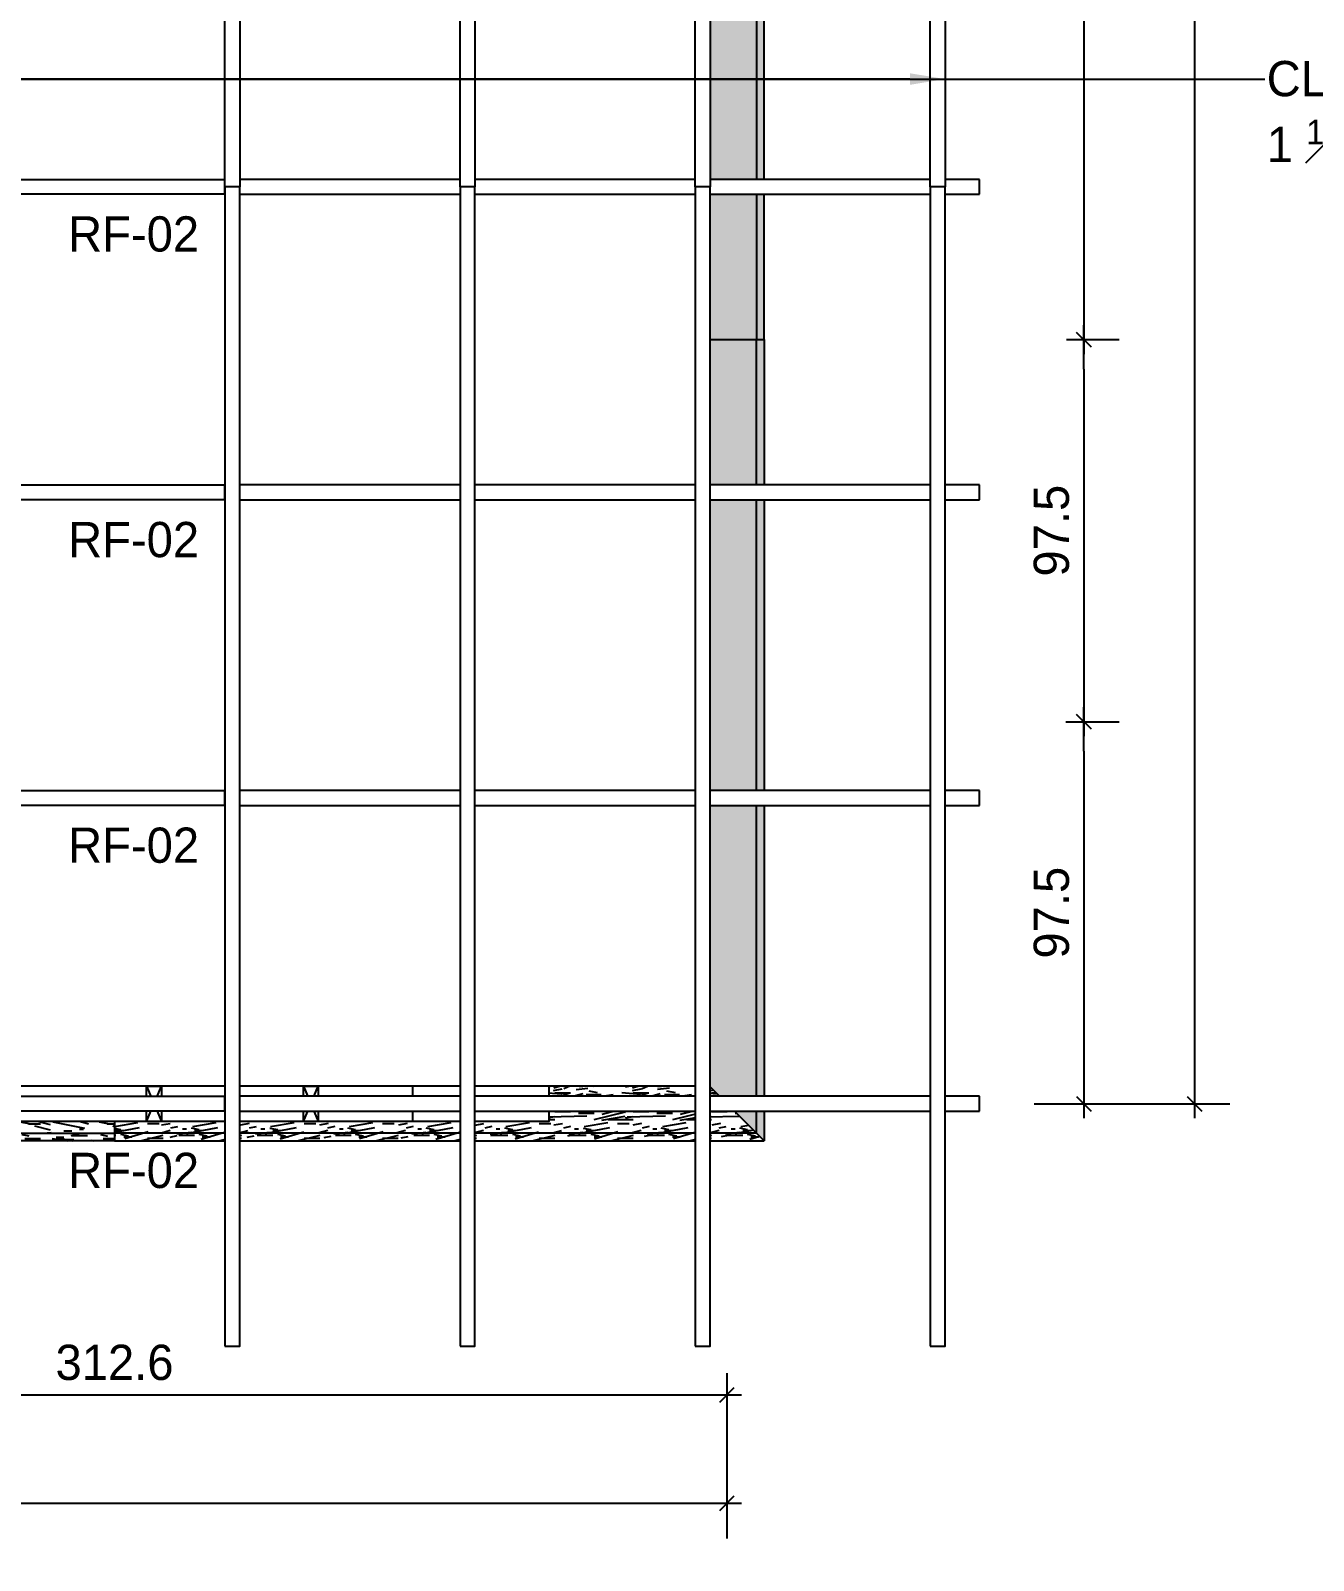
# Model space of a CAD drawing. Header units: millimetres. Extents: x 19458 to 19711, y 4351 to 4752.
# Drawn here: x 19520.839 to 19524.112, y 4514.672 to 4518.576 of the extents above; entities that cross this region are included whole.
import ezdxf
from ezdxf import colors
from ezdxf.entities.mleader import LeaderData, LeaderLine
from ezdxf.math import Vec2, Vec3

# ---------------------------------------------------------------- set-up
doc = ezdxf.new("R2010")
doc.units = ezdxf.units.MM
doc.set_wipeout_variables(frame=1)
for name, color, linetype in [('0 @ 0.5', 7, 'Continuous'), ('ALFAJIAS', 3, 'Continuous'), ('BOTAGUAS', 8, 'Continuous'), ('CLAVADORES', 1, 'Continuous'), ('cotas', 1, 'Continuous'), ('cotas @ 300', 1, 'Continuous'), ('cotas @ 400', 1, 'Continuous'), ('cotas @ 500', 1, 'Continuous'), ('PANELES PARED', 8, 'Continuous'), ('TEXTO @ 0.5', 2, 'Continuous')]:
    doc.layers.add(name, color=color, linetype=linetype)
doc.styles.add('century gothic', font='GOTHIC.TTF')
doc.styles.add('COTAS SMC', font='GOTHIC.TTF')
doc.dimstyles.new('ANOTATIVE 100 SMCONSTRUCCIONES', dxfattribs={"dimscale": 0, "dimtxt": 0.18, "dimasz": 0.15, "dimexe": 0.18, "dimexo": 0.09, "dimgap": 0.1, "dimtad": 1, "dimzin": 0, "dimdsep": 46, "dimtxsty": 'century gothic', "dimblk1": 'FLECHA1', "dimblk2": 'FLECHA1', "dimsah": 1, "dimcen": 0.18, "dimdle": 0.075, "dimclrd": 1, "dimclre": 1, "dimclrt": 2, "dimaunit": 1, "dimadec": 0, "dimazin": 0, "dimtfac": 0.75, "dimtix": 1, "dimtmove": 2, "dimatfit": 3, "dimfxl": 0.09, "dimtvp": 1.5, "dimtfill": 1, "dimtolj": 1, "dimtzin": 0, "dimarcsym": 0})
doc.dimstyles.new('ANOTATIVE CM SMCONSTRUCCIONES', dxfattribs={"dimscale": 0, "dimtxt": 0.18, "dimasz": 0.15, "dimexe": 0.18, "dimexo": 0.18, "dimgap": 0.07, "dimtad": 1, "dimdec": 1, "dimlfac": 100, "dimdsep": 46, "dimtxsty": 'century gothic', "dimblk1": 'FLECHA1', "dimblk2": 'FLECHA1', "dimsah": 1, "dimcen": 0.18, "dimdle": 0.075, "dimclrd": 1, "dimclre": 1, "dimclrt": 2, "dimaunit": 1, "dimadec": 0, "dimazin": 2, "dimtfac": 0.75, "dimtdec": 1, "dimtix": 1, "dimtmove": 2, "dimatfit": 3, "dimfxl": 0.09, "dimtvp": 1.5, "dimtfill": 1, "dimtolj": 1, "dimtzin": 0, "dimarcsym": 0})
doc.dimstyles.new('PIES SMCONSTRUCCIONES', dxfattribs={"dimscale": 0, "dimtxt": 0.18, "dimasz": 0.2, "dimexe": 0.18, "dimexo": 0, "dimgap": 0.1, "dimtad": 1, "dimdec": 0, "dimlfac": 39.370079, "dimzin": 0, "dimdsep": 46, "dimlunit": 4, "dimtxsty": 'COTAS SMC', "dimblk1": 'FLECHA1', "dimblk2": 'FLECHA1', "dimsah": 1, "dimcen": 0.2, "dimdle": 0.075, "dimclrd": 1, "dimclre": 1, "dimclrt": 2, "dimaunit": 1, "dimadec": 0, "dimazin": 0, "dimtfac": 0.75, "dimtdec": 0, "dimtix": 1, "dimtmove": 2, "dimatfit": 3, "dimfxl": 0.09, "dimtvp": 1.5, "dimtfill": 1, "dimtolj": 1, "dimtzin": 0, "dimarcsym": 0})

# ---------------------------------------------------------------- blocks, each defined once
blk = doc.blocks.new('FLECHA1')
at = {"color": 4}
blk.add_line((-0.246176, -0.248081), (0.248081, 0.25), dxfattribs=at)
at = {"color": 1}
blk.add_line((-1, 0), (0.496162, 0), dxfattribs=at)
blk = doc.blocks.new('*D509')
at = {"layer": 'cotas', "color": 1, "lineweight": -2, "transparency": 16777216}
for p, q in [((19614.326, 4625.8448), (19614.326, 4700.8448)), ((19570.9836, 4550.8448), (19524.326, 4550.8448)), ((19614.326, 4548.4298), (19614.326, 4550.8448)), ((19570.5339, 4548.4298), (19524.326, 4548.4298)), ((19614.326, 4473.4298), (19614.326, 4398.4298))]:
    blk.add_line(p, q, dxfattribs=at)
at = {"layer": 'Defpoints', "color": 0, "transparency": 16777216}
for p in [(19614.326, 4550.8448), (19615.9836, 4550.8448), (19615.5339, 4548.4298)]:
    blk.add_point(p, dxfattribs=at)
at = {"layer": 'cotas', "color": 1, "lineweight": -2, "transparency": 16777216, "xscale": 75, "yscale": 75, "zscale": 75}
for p, rotation in [((19614.326, 4550.8448), 270), ((19614.326, 4548.4298), 90)]:
    blk.add_blockref('FLECHA1', p, dxfattribs=dict(at, rotation=rotation))
at = {"layer": 'cotas', "color": 2, "transparency": 16777216, "insert": (19517.3376, 4549.6373), "char_height": 90, "attachment_point": 5, "rotation": 90, "style": 'century gothic', "bg_fill": 3, "box_fill_scale": 1.1, "bg_fill_color": 256, "bg_fill_true_color": 13158600, "bg_fill_transparency": 0}
blk.add_mtext('\\A1;2.42', dxfattribs=at)
blk = doc.blocks.new('*D555')
at = {"layer": 'cotas', "color": 1, "lineweight": -2, "transparency": 16777216}
for p, q in [((19614.326, 4595.8448), (19614.326, 4640.8448)), ((19588.9836, 4550.8448), (19560.326, 4550.8448)), ((19614.326, 4548.4298), (19614.326, 4550.8448)), ((19588.5339, 4548.4298), (19560.326, 4548.4298)), ((19614.326, 4503.4298), (19614.326, 4458.4298))]:
    blk.add_line(p, q, dxfattribs=at)
at = {"layer": 'Defpoints', "color": 0, "transparency": 16777216}
for p in [(19614.326, 4550.8448), (19615.9836, 4550.8448), (19615.5339, 4548.4298)]:
    blk.add_point(p, dxfattribs=at)
at = {"layer": 'cotas', "color": 1, "lineweight": -2, "transparency": 16777216, "xscale": 45, "yscale": 45, "zscale": 45}
for p, rotation in [((19614.326, 4550.8448), 270), ((19614.326, 4548.4298), 90)]:
    blk.add_blockref('FLECHA1', p, dxfattribs=dict(at, rotation=rotation))
at = {"layer": 'cotas', "color": 2, "transparency": 16777216, "insert": (19556.133, 4549.6373), "char_height": 54, "attachment_point": 5, "rotation": 90, "style": 'century gothic', "bg_fill": 3, "box_fill_scale": 1.1, "bg_fill_color": 256, "bg_fill_true_color": 13158600, "bg_fill_transparency": 0}
blk.add_mtext('\\A1;2.42', dxfattribs=at)
blk = doc.blocks.new('*D561')
at = {"layer": 'cotas', "color": 1, "lineweight": -2, "transparency": 16777216}
for p, q in [((19614.326, 4610.8448), (19614.326, 4670.8448)), ((19579.9836, 4550.8448), (19542.326, 4550.8448)), ((19614.326, 4548.4298), (19614.326, 4550.8448)), ((19579.5339, 4548.4298), (19542.326, 4548.4298)), ((19614.326, 4488.4298), (19614.326, 4428.4298))]:
    blk.add_line(p, q, dxfattribs=at)
at = {"layer": 'Defpoints', "color": 0, "transparency": 16777216}
for p in [(19614.326, 4550.8448), (19615.9836, 4550.8448), (19615.5339, 4548.4298)]:
    blk.add_point(p, dxfattribs=at)
at = {"layer": 'cotas', "color": 1, "lineweight": -2, "transparency": 16777216, "xscale": 60, "yscale": 60, "zscale": 60}
for p, rotation in [((19614.326, 4550.8448), 270), ((19614.326, 4548.4298), 90)]:
    blk.add_blockref('FLECHA1', p, dxfattribs=dict(at, rotation=rotation))
at = {"layer": 'cotas', "color": 2, "transparency": 16777216, "insert": (19536.7353, 4549.6373), "char_height": 72, "attachment_point": 5, "rotation": 90, "style": 'century gothic', "bg_fill": 3, "box_fill_scale": 1.1, "bg_fill_color": 256, "bg_fill_true_color": 13158600, "bg_fill_transparency": 0}
blk.add_mtext('\\A1;2.42', dxfattribs=at)
blk = doc.blocks.new('*D564')
at = {"layer": 'cotas', "color": 1, "lineweight": -2, "transparency": 16777216}
for p, q in [((19620.0128, 4651.7533), (19620.0128, 4751.7533)), ((19620.4168, 4551.7533), (19530.0128, 4551.7533)), ((19620.0128, 4550.5333), (19620.0128, 4551.7533)), ((19620.4168, 4550.5333), (19530.0128, 4550.5333)), ((19620.0128, 4450.5333), (19620.0128, 4350.5333))]:
    blk.add_line(p, q, dxfattribs=at)
at = {"layer": 'Defpoints', "color": 0, "transparency": 16777216}
for p in [(19620.0128, 4551.7533), (19620.4168, 4551.7533), (19620.4168, 4550.5333)]:
    blk.add_point(p, dxfattribs=at)
at = {"layer": 'cotas', "color": 1, "lineweight": -2, "transparency": 16777216, "xscale": 100, "yscale": 100, "zscale": 100}
for p, rotation in [((19620.0128, 4551.7533), 270), ((19620.0128, 4550.5333), 90)]:
    blk.add_blockref('FLECHA1', p, dxfattribs=dict(at, rotation=rotation))
at = {"layer": 'cotas', "color": 2, "transparency": 16777216, "insert": (19523.8809, 4551.1433), "char_height": 90, "attachment_point": 5, "rotation": 90, "style": 'COTAS SMC', "bg_fill": 3, "box_fill_scale": 1.1, "bg_fill_color": 256, "bg_fill_true_color": 13158600, "bg_fill_transparency": 0}
blk.add_mtext("\\A1;4'", dxfattribs=at)
blk = doc.blocks.new('*D614')
at = {"layer": 'cotas', "color": 1, "lineweight": -2, "transparency": 16777216}
for p, q in [((19620.0128, 4631.7533), (19620.0128, 4711.7533)), ((19620.4168, 4551.7533), (19548.0128, 4551.7533)), ((19620.0128, 4550.5333), (19620.0128, 4551.7533)), ((19620.4168, 4550.5333), (19548.0128, 4550.5333)), ((19620.0128, 4470.5333), (19620.0128, 4390.5333))]:
    blk.add_line(p, q, dxfattribs=at)
at = {"layer": 'Defpoints', "color": 0, "transparency": 16777216}
for p in [(19620.0128, 4551.7533), (19620.4168, 4551.7533), (19620.4168, 4550.5333)]:
    blk.add_point(p, dxfattribs=at)
at = {"layer": 'cotas', "color": 1, "lineweight": -2, "transparency": 16777216, "xscale": 80, "yscale": 80, "zscale": 80}
for p, rotation in [((19620.0128, 4551.7533), 270), ((19620.0128, 4550.5333), 90)]:
    blk.add_blockref('FLECHA1', p, dxfattribs=dict(at, rotation=rotation))
at = {"layer": 'cotas', "color": 2, "transparency": 16777216, "insert": (19543.1073, 4551.1433), "char_height": 72, "attachment_point": 5, "rotation": 90, "style": 'COTAS SMC', "bg_fill": 3, "box_fill_scale": 1.1, "bg_fill_color": 256, "bg_fill_true_color": 13158600, "bg_fill_transparency": 0}
blk.add_mtext("\\A1;4'", dxfattribs=at)
blk = doc.blocks.new('B02')
blk.add_wipeout([(19443.983, 4515.7425), (19444.123, 4515.8825), (19445.6411, 4515.8825), (19445.6411, 4515.7425)]).dxf.layer = 'BOTAGUAS'
at = {"layer": 'BOTAGUAS'}
h = blk.add_hatch(dxfattribs=at)
h.set_pattern_fill('MADERA_03', color=250, scale=0.2, pattern_type=2)
h.set_pattern_definition([(0, (31.14303, 0.156), (0, 0.2), [0.04, -0.16]), (8.9726, (31.145034, 0.048), (1.200000005876, 0.199999525118), [0.0384708, -3.8086058]), (5.7105, (31.143034, 0.06), (1.800000034755, 0.19999710144), [0.0401996, -1.9697752]), (344.5779, (31.1430343, 0.12), (2.1999999038893, -0.5999974677634), [0.0601664, -5.9564754]), (353.6599, (31.147034, 0.186), (0.200000063208, 4.086e-07), [0.0362216, -1.7748552]), (345.0686, (31.153034, 0.072), (0.799999998317, -0.199999673879), [0.0310484, -3.0737864]), (348.6901, (31.083034, 0.188), (0.2000000583, 7.413e-08), [0.0815844, -0.9382194]), (5.7105, (31.145034, 0.03), (1.800000034755, 0.19999710144), [0.0200998, -1.989875]), (0, (31.14303, 0.114), (0, 0.2), [0.02, -0.18]), (0, (31.10303, 0.138), (0, 0.2), [0.06, -0.14]), (11.3099, (31.143034, 0.168), (0.79999995433, 0.19999948721), [0.020396, -0.9994078]), (2.7263, (31.123034, 0.094), (4.0000000589947, 0.1999992035454), [0.0420476, -4.1627116]), (352.4054, (31.133034, 0.088), (1.599999971597, -0.19999873671), [0.0302654, -2.9962834]), (0, (31.12303, 0.012), (0, 0.2), [0.04, -0.16]), (358.8309, (31.1030343, 0.002), (0.2000000366479, 1.5360345e-07), [0.0980204, -9.70402]), (0, (31.10303, 0.152), (0, 0.2), [0.02, -0.18]), (0, (31.12303, 0.168), (0, 0.2), [0.02, -0.18]), (0, (31.03303, 0.186), (0, 0.2), [0.03, -0.17]), (350.5377, (31.087034, 0.196), (0.200000015444, 7.752e-08), [0.0608276, -1.1557248]), (0, (31.02303, 0.196), (0, 0.2), [0.04, -0.16]), (0, (31.00103, 0.016), (0, 0.2), [0.022, -0.178]), (0, (31.10303, 0.026), (0, 0.2), [0.02, -0.18]), (0, (31.00103, 0.032), (0, 0.2), [0.042, -0.158]), (5.4403, (31.103034, 0.044), (1.9999999402303, 0.199998956714), [0.04219, -4.1768144]), (0, (31.10503, 0.06), (0, 0.2), [0.038, -0.162]), (0, (31.00103, 0.064), (0, 0.2), [0.022, -0.178]), (358.8309, (31.0250343, 0.096), (0.2000000366479, 1.5360345e-07), [0.0980204, -9.70402]), (0, (31.04303, 0.114), (0, 0.2), [0.02, -0.18]), (0, (31.02303, 0.12), (0, 0.2), [0.02, -0.18]), (0, (31.10303, 0.12), (0, 0.2), [0.04, -0.16]), (0, (31.06303, 0.124), (0, 0.2), [0.02, -0.18]), (0, (31.02303, 0.148), (0, 0.2), [0.04, -0.16]), (19.6538, (31.077034, 0.064), (2.200000050424, 0.79999891494), [0.0297322, -2.9434812]), (11.3099, (31.043034, 0.12), (0.79999995433, 0.19999948721), [0.020396, -0.9994078]), (11.3099, (31.123034, 0.11), (0.79999995433, 0.19999948721), [0.020396, -0.9994078]), (5.7105, (31.063034, 0.186), (1.800000034755, 0.19999710144), [0.0200998, -1.989875]), (349.6952, (31.001034, 0.2), (1.199999995396, -0.19999893933), [0.0223606, -2.213707]), (348.6901, (31.023034, 0.016), (0.2000000583, 7.413e-08), [0.020396, -0.9994078]), (90, (31.04303, 0.012), (-0.2, 1e-17), [0, -0.2]), (346.6076, (31.001034, 0.124), (3.400000044994, -0.7999939065965), [0.043174, -4.2742308]), (11.3099, (31.123034, 0.152), (0.79999995433, 0.19999948721), [0.020396, -0.9994078]), (10.3048, (31.123034, 0.026), (0.999999957606, 0.199999208868), [0.0223606, -2.213707]), (348.6901, (31.063034, 0.114), (0.2000000583, 7.413e-08), [0.020396, -0.9994078]), (348.6901, (31.083034, 0.124), (0.2000000583, 7.413e-08), [0.020396, -0.9994078]), (341.5651, (31.001034, 0.104), (0.19999995825, 2.3367e-07), [0.0252982, -0.6071572]), (345.9638, (31.023034, 0.172), (0.19999992115, 2.4875e-07), [0.0824622, -0.7421588]), (343.3008, (31.063034, 0.186), (1.399999991533, -0.39999874641), [0.0626418, -2.025419]), (0, (31.06303, 0.196), (0, 0.2), [0.024, -0.176]), (345.9638, (31.043034, 0.032), (0.19999992115, 2.4875e-07), [0.0824622, -0.7421588]), (345.9638, (31.023034, 0.046), (0.19999992115, 2.4875e-07), [0.0824622, -0.7421588]), (345.9638, (31.023034, 0.064), (0.19999992115, 2.4875e-07), [0.0824622, -0.7421588]), (349.6952, (31.001034, 0.152), (1.199999995396, -0.19999893933), [0.0223606, -2.213707]), (345.9638, (31.063034, 0.148), (0.19999992115, 2.4875e-07), [0.041231, -0.78339]), (349.6952, (31.001034, 0.088), (1.199999995396, -0.19999893933), [0.0223606, -2.213707]), (357.6141, (31.105034, 0.074), (0.199999989185, 2.452822e-07), [0.0480416, -4.756123]), (349.6952, (31.083034, 0.11), (1.199999995396, -0.19999893933), [0.0223606, -2.213707]), (12.5288, (31.105034, 0.106), (0.800000095695, 0.199999860747), [0.018439, -1.8254698]), (349.5626, (31.0010343, 0.078), (2.199999936494, -0.3999970687047), [0.0772788, -7.650591]), (351.8699, (31.077034, 0.064), (0.199999892184, -4.835e-08), [0.0282842, -1.3859292]), (4.7636, (31.023034, 0.084), (2.199999989955, 0.199998289923), [0.0481664, -2.3601524]), (0, (31.07103, 0.088), (0, 0.2), [0.062, -0.138]), (344.7449, (31.001034, 0.178), (0.799999942428, -0.199999664289), [0.0228036, -2.2575472]), (350.5377, (31.043034, 0.012), (0.200000015444, 7.752e-08), [0.0608276, -1.1557248]), (340.0169, (31.001034, 0.054), (0.599999976081, -0.19999986488), [0.0234094, -2.3175304]), (0, (31.16303, 0.172), (0, 0.2), [0.01, -0.19]), (0, (31.16303, 0.084), (0, 0.2), [0.02, -0.18]), (11.3099, (31.163034, 0.012), (0.79999995433, 0.19999948721), [0.020396, -0.9994078]), (0, (31.16503, 0.032), (0, 0.2), [0.036, -0.164]), (343.3008, (31.163034, 0.138), (1.399999991533, -0.39999874641), [0.0208806, -2.0671802]), (348.0207, (31.1650343, 0.096), (3.7999999222511, -0.8002195416064), [0.0368014, -6.7101288]), (90, (31.16303, 0.012), (-0.2, 1e-17), [0, -0.2]), (0, (31.18303, 0.016), (0, 0.2), [0.018, -0.182]), (0, (31.18303, 0.054), (0, 0.2), [0.018, -0.182]), (0, (31.18303, 0.064), (0, 0.2), [0.018, -0.182]), (336.0376, (31.183034, 0.132), (1.400000005486, -0.599997330343), [0.0196978, -1.9500724]), (348.5163, (31.1830343, 0.156), (0.99999999677376, -0.2000310941214), [0.0183676, -13.043105]), (341.5651, (31.183034, 0.084), (0.19999995825, 2.3367e-07), [0.0189736, -0.6134816]), (347.4712, (31.183034, 0.182), (1.000000064082, -0.19999992061), [0.018439, -1.8254698])])
h.paths.add_polyline_path([(19443.983, 4515.7425), (19444.123, 4515.8825), (19445.6411, 4515.8825), (19445.6411, 4515.7425)])
blk.add_line((19444.003, 4515.7625), (19445.6411, 4515.7625), dxfattribs=at)
blk.add_lwpolyline([(19443.983, 4515.7425), (19444.123, 4515.8825), (19445.6411, 4515.8825), (19445.6411, 4515.7425)], close=True, dxfattribs=at)
blk = doc.blocks.new('B01')
blk.add_wipeout([(19443.983, 4515.7425), (19444.123, 4515.8825), (19444.123, 4517.7875), (19443.983, 4517.7875)]).dxf.layer = 'BOTAGUAS'
at = {"layer": 'BOTAGUAS'}
h = blk.add_hatch(dxfattribs=at)
h.set_pattern_fill('MADERA_03', color=250, scale=0.2, angle=90, pattern_type=2)
h.set_pattern_definition([(90, (-0.156, 0.142), (-0.2, 1e-17), [0.04, -0.16]), (98.9726, (-0.048, 0.144), (-0.199999525118, 1.200000005876), [0.0384708, -3.8086058]), (95.7105, (-0.06, 0.142), (-0.19999710144, 1.800000034755), [0.0401996, -1.9697752]), (74.5779, (-0.12, 0.142), (0.5999974677634, 2.1999999038893), [0.0601664, -5.9564754]), (83.6599, (-0.186, 0.146), (-4.086e-07, 0.200000063208), [0.0362216, -1.7748552]), (75.0686, (-0.072, 0.152), (0.199999673879, 0.799999998317), [0.0310484, -3.0737864]), (78.6901, (-0.188, 0.082), (-7.413e-08, 0.2000000583), [0.0815844, -0.9382194]), (95.7105, (-0.03, 0.144), (-0.19999710144, 1.800000034755), [0.0200998, -1.989875]), (90, (-0.114, 0.142), (-0.2, 1e-17), [0.02, -0.18]), (90, (-0.138, 0.102), (-0.2, 1e-17), [0.06, -0.14]), (101.3099, (-0.168, 0.142), (-0.19999948721, 0.79999995433), [0.020396, -0.9994078]), (92.7263, (-0.094, 0.122), (-0.1999992035454, 4.0000000589947), [0.0420476, -4.1627116]), (82.4054, (-0.088, 0.132), (0.19999873671, 1.599999971597), [0.0302654, -2.9962834]), (90, (-0.012, 0.122), (-0.2, 1e-17), [0.04, -0.16]), (88.8309, (-0.002, 0.102), (-1.5360345e-07, 0.2000000366479), [0.0980204, -9.70402]), (90, (-0.152, 0.102), (-0.2, 1e-17), [0.02, -0.18]), (90, (-0.168, 0.122), (-0.2, 1e-17), [0.02, -0.18]), (90, (-0.186, 0.032), (-0.2, 1e-17), [0.03, -0.17]), (80.5377, (-0.196, 0.086), (-7.752e-08, 0.200000015444), [0.0608276, -1.1557248]), (90, (-0.196, 0.022), (-0.2, 1e-17), [0.04, -0.16]), (90, (-0.016, 1e-18), (-0.2, 1e-17), [0.022, -0.178]), (90, (-0.026, 0.102), (-0.2, 1e-17), [0.02, -0.18]), (90, (-0.032, 2e-18), (-0.2, 1e-17), [0.042, -0.158]), (95.4403, (-0.044, 0.102), (-0.199998956714, 1.9999999402303), [0.04219, -4.1768144]), (90, (-0.06, 0.104), (-0.2, 1e-17), [0.038, -0.162]), (90, (-0.064, 4e-18), (-0.2, 1e-17), [0.022, -0.178]), (88.8309, (-0.096, 0.024), (-1.5360345e-07, 0.2000000366479), [0.0980204, -9.70402]), (90, (-0.114, 0.042), (-0.2, 1e-17), [0.02, -0.18]), (90, (-0.12, 0.022), (-0.2, 1e-17), [0.02, -0.18]), (90, (-0.12, 0.102), (-0.2, 1e-17), [0.04, -0.16]), (90, (-0.124, 0.062), (-0.2, 1e-17), [0.02, -0.18]), (90, (-0.148, 0.022), (-0.2, 1e-17), [0.04, -0.16]), (109.6538, (-0.064, 0.076), (-0.79999891494, 2.200000050424), [0.0297322, -2.9434812]), (101.3099, (-0.12, 0.042), (-0.19999948721, 0.79999995433), [0.020396, -0.9994078]), (101.3099, (-0.11, 0.122), (-0.19999948721, 0.79999995433), [0.020396, -0.9994078]), (95.7105, (-0.186, 0.062), (-0.19999710144, 1.800000034755), [0.0200998, -1.989875]), (79.6952, (-0.2, 1e-17), (0.19999893933, 1.199999995396), [0.0223606, -2.213707]), (78.6901, (-0.016, 0.022), (-7.413e-08, 0.2000000583), [0.020396, -0.9994078]), (180, (-0.012, 0.042), (-2e-17, -0.2), [0, -0.2]), (76.6076, (-0.124, 8e-18), (0.7999939065965, 3.400000044994), [0.043174, -4.2742308]), (101.3099, (-0.152, 0.122), (-0.19999948721, 0.79999995433), [0.020396, -0.9994078]), (100.3048, (-0.026, 0.122), (-0.199999208868, 0.999999957606), [0.0223606, -2.213707]), (78.6901, (-0.114, 0.062), (-7.413e-08, 0.2000000583), [0.020396, -0.9994078]), (78.6901, (-0.124, 0.082), (-7.413e-08, 0.2000000583), [0.020396, -0.9994078]), (71.5651, (-0.104, 6e-18), (-2.3367e-07, 0.19999995825), [0.0252982, -0.6071572]), (75.9638, (-0.172, 0.022), (-2.4875e-07, 0.19999992115), [0.0824622, -0.7421588]), (73.3008, (-0.186, 0.062), (0.39999874641, 1.399999991533), [0.0626418, -2.025419]), (90, (-0.196, 0.062), (-0.2, 1e-17), [0.024, -0.176]), (75.9638, (-0.032, 0.042), (-2.4875e-07, 0.19999992115), [0.0824622, -0.7421588]), (75.9638, (-0.046, 0.022), (-2.4875e-07, 0.19999992115), [0.0824622, -0.7421588]), (75.9638, (-0.064, 0.022), (-2.4875e-07, 0.19999992115), [0.0824622, -0.7421588]), (79.6952, (-0.152, 9e-18), (0.19999893933, 1.199999995396), [0.0223606, -2.213707]), (75.9638, (-0.148, 0.062), (-2.4875e-07, 0.19999992115), [0.041231, -0.78339]), (79.6952, (-0.088, 5e-18), (0.19999893933, 1.199999995396), [0.0223606, -2.213707]), (87.6141, (-0.074, 0.104), (-2.452822e-07, 0.199999989185), [0.0480416, -4.756123]), (79.6952, (-0.11, 0.082), (0.19999893933, 1.199999995396), [0.0223606, -2.213707]), (102.5288, (-0.106, 0.104), (-0.199999860747, 0.800000095695), [0.018439, -1.8254698]), (79.5626, (-0.078, 5e-18), (0.3999970687047, 2.199999936494), [0.0772788, -7.650591]), (81.8699, (-0.064, 0.076), (4.835e-08, 0.199999892184), [0.0282842, -1.3859292]), (94.7636, (-0.084, 0.022), (-0.199998289923, 2.199999989955), [0.0481664, -2.3601524]), (90, (-0.088, 0.07), (-0.2, 1e-17), [0.062, -0.138]), (74.7449, (-0.178, 1e-17), (0.199999664289, 0.799999942428), [0.0228036, -2.2575472]), (80.5377, (-0.012, 0.042), (-7.752e-08, 0.200000015444), [0.0608276, -1.1557248]), (70.0169, (-0.054, 3e-18), (0.19999986488, 0.599999976081), [0.0234094, -2.3175304]), (90, (-0.172, 0.162), (-0.2, 1e-17), [0.01, -0.19]), (90, (-0.084, 0.162), (-0.2, 1e-17), [0.02, -0.18]), (101.3099, (-0.012, 0.162), (-0.19999948721, 0.79999995433), [0.020396, -0.9994078]), (90, (-0.032, 0.164), (-0.2, 1e-17), [0.036, -0.164]), (73.3008, (-0.138, 0.162), (0.39999874641, 1.399999991533), [0.0208806, -2.0671802]), (78.0207, (-0.096, 0.164), (0.8002195416064, 3.7999999222511), [0.0368014, -6.7101288]), (180, (-0.012, 0.162), (-2e-17, -0.2), [0, -0.2]), (90, (-0.016, 0.182), (-0.2, 1e-17), [0.018, -0.182]), (90, (-0.054, 0.182), (-0.2, 1e-17), [0.018, -0.182]), (90, (-0.064, 0.182), (-0.2, 1e-17), [0.018, -0.182]), (66.0376, (-0.132, 0.182), (0.599997330343, 1.400000005486), [0.0196978, -1.9500724]), (78.5163, (-0.156, 0.182), (0.2000310941214, 0.99999999677376), [0.0183676, -13.043105]), (71.5651, (-0.084, 0.182), (-2.3367e-07, 0.19999995825), [0.0189736, -0.6134816]), (77.4712, (-0.182, 0.182), (0.19999992061, 1.000000064082), [0.018439, -1.8254698])])
h.paths.add_polyline_path([(19443.983, 4515.7425), (19444.123, 4515.8825), (19444.123, 4517.7875), (19443.983, 4517.7875)])
blk.add_line((19444.003, 4515.7625), (19444.003, 4517.7875), dxfattribs=at)
blk.add_lwpolyline([(19443.983, 4515.7425), (19444.123, 4515.8825), (19444.123, 4517.7875), (19443.983, 4517.7875)], close=True, dxfattribs=at)
blk = doc.blocks.new('*D773')
at = {"color": 1, "lineweight": -2, "transparency": 16777216}
for p, q in [((19519.5646, 4515.0946), (19522.5408, 4515.0946)), ((19522.6158, 4515.1169), (19522.6158, 4515.0046))]:
    blk.add_line(p, q, dxfattribs=at)
at = {"layer": 'Defpoints', "color": 0, "transparency": 16777216}
for p in [(19522.6158, 4515.2069), (19519.4896, 4515.0946), (19522.6158, 4515.0946)]:
    blk.add_point(p, dxfattribs=at)
at = {"color": 1, "lineweight": -2, "transparency": 16777216, "xscale": 0.075, "yscale": 0.075, "zscale": 0.075, "rotation": 180}
blk.add_blockref('FLECHA1', (19519.4896, 4515.0946), dxfattribs=at)
at = {"color": 1, "lineweight": -2, "transparency": 16777216, "xscale": 0.075, "yscale": 0.075, "zscale": 0.075}
blk.add_blockref('FLECHA1', (19522.6158, 4515.0946), dxfattribs=at)
at = {"color": 2, "transparency": 16777216, "insert": (19521.0527, 4515.1768), "char_height": 0.09, "attachment_point": 5, "style": 'century gothic', "bg_fill": 3, "box_fill_scale": 1.1, "bg_fill_color": 256, "bg_fill_true_color": 13158600, "bg_fill_transparency": 0}
blk.add_mtext('\\A1;312.6', dxfattribs=at)
blk = doc.blocks.new('*D774')
at = {"color": 1, "lineweight": -2, "transparency": 16777216}
for p, q in [((19522.6158, 4515.1494), (19522.6158, 4514.7279)), ((19512.4259, 4515.0891), (19512.4259, 4514.7279)), ((19512.5009, 4514.8179), (19522.5408, 4514.8179))]:
    blk.add_line(p, q, dxfattribs=at)
at = {"layer": 'Defpoints', "color": 0, "transparency": 16777216}
for p in [(19522.6158, 4515.2394), (19512.4259, 4515.1791), (19522.6158, 4514.8179)]:
    blk.add_point(p, dxfattribs=at)
at = {"color": 1, "lineweight": -2, "transparency": 16777216, "xscale": 0.075, "yscale": 0.075, "zscale": 0.075, "rotation": 180}
blk.add_blockref('FLECHA1', (19512.4259, 4514.8179), dxfattribs=at)
at = {"color": 1, "lineweight": -2, "transparency": 16777216, "xscale": 0.075, "yscale": 0.075, "zscale": 0.075}
blk.add_blockref('FLECHA1', (19522.6158, 4514.8179), dxfattribs=at)
at = {"color": 2, "transparency": 16777216, "insert": (19517.5209, 4514.9001), "char_height": 0.09, "attachment_point": 5, "style": 'century gothic', "bg_fill": 3, "box_fill_scale": 1.1, "bg_fill_color": 256, "bg_fill_true_color": 13158600, "bg_fill_transparency": 0}
blk.add_mtext('\\A1;1019', dxfattribs=at)
blk = doc.blocks.new('*D777')
at = {"color": 1, "lineweight": -2, "transparency": 16777216}
for p, q in [((19523.4852, 4519.7375), (19523.6165, 4519.7375)), ((19523.5265, 4519.6625), (19523.5265, 4517.8625)), ((19523.4822, 4517.7875), (19523.6165, 4517.7875))]:
    blk.add_line(p, q, dxfattribs=at)
at = {"layer": 'Defpoints', "color": 0, "transparency": 16777216}
for p in [(19523.3952, 4519.7375), (19523.3922, 4517.7875), (19523.5265, 4517.7875)]:
    blk.add_point(p, dxfattribs=at)
at = {"color": 1, "lineweight": -2, "transparency": 16777216, "xscale": 0.075, "yscale": 0.075, "zscale": 0.075}
for p, rotation in [((19523.5265, 4519.7375), 90), ((19523.5265, 4517.7875), 270)]:
    blk.add_blockref('FLECHA1', p, dxfattribs=dict(at, rotation=rotation))
at = {"color": 2, "transparency": 16777216, "insert": (19523.4442, 4518.7625), "char_height": 0.09, "attachment_point": 5, "rotation": 90, "style": 'century gothic', "bg_fill": 3, "box_fill_scale": 1.1, "bg_fill_color": 256, "bg_fill_true_color": 13158600, "bg_fill_transparency": 0}
blk.add_mtext('\\A1;195', dxfattribs=at)
blk = doc.blocks.new('*D778')
at = {"color": 1, "lineweight": -2, "transparency": 16777216}
for p, q in [((19523.4822, 4517.7875), (19523.6165, 4517.7875)), ((19523.5265, 4517.7125), (19523.5265, 4516.8875)), ((19523.481, 4516.8125), (19523.6165, 4516.8125))]:
    blk.add_line(p, q, dxfattribs=at)
at = {"layer": 'Defpoints', "color": 0, "transparency": 16777216}
for p in [(19523.3922, 4517.7875), (19523.391, 4516.8125), (19523.5265, 4516.8125)]:
    blk.add_point(p, dxfattribs=at)
at = {"color": 1, "lineweight": -2, "transparency": 16777216, "xscale": 0.075, "yscale": 0.075, "zscale": 0.075}
for p, rotation in [((19523.5265, 4517.7875), 90), ((19523.5265, 4516.8125), 270)]:
    blk.add_blockref('FLECHA1', p, dxfattribs=dict(at, rotation=rotation))
at = {"color": 2, "transparency": 16777216, "insert": (19523.4442, 4517.3), "char_height": 0.09, "attachment_point": 5, "rotation": 90, "style": 'century gothic', "bg_fill": 3, "box_fill_scale": 1.1, "bg_fill_color": 256, "bg_fill_true_color": 13158600, "bg_fill_transparency": 0}
blk.add_mtext('\\A1;97.5', dxfattribs=at)
blk = doc.blocks.new('*D779')
at = {"color": 1, "lineweight": -2, "transparency": 16777216}
for p, q in [((19523.481, 4516.8125), (19523.6165, 4516.8125)), ((19523.5265, 4516.7375), (19523.5265, 4515.9125)), ((19523.3998, 4515.8375), (19523.6165, 4515.8375))]:
    blk.add_line(p, q, dxfattribs=at)
at = {"layer": 'Defpoints', "color": 0, "transparency": 16777216}
for p in [(19523.391, 4516.8125), (19523.3098, 4515.8375), (19523.5265, 4515.8375)]:
    blk.add_point(p, dxfattribs=at)
at = {"color": 1, "lineweight": -2, "transparency": 16777216, "xscale": 0.075, "yscale": 0.075, "zscale": 0.075}
for p, rotation in [((19523.5265, 4516.8125), 90), ((19523.5265, 4515.8375), 270)]:
    blk.add_blockref('FLECHA1', p, dxfattribs=dict(at, rotation=rotation))
at = {"color": 2, "transparency": 16777216, "insert": (19523.4442, 4516.325), "char_height": 0.09, "attachment_point": 5, "rotation": 90, "style": 'century gothic', "bg_fill": 3, "box_fill_scale": 1.1, "bg_fill_color": 256, "bg_fill_true_color": 13158600, "bg_fill_transparency": 0}
blk.add_mtext('\\A1;97.5', dxfattribs=at)
blk = doc.blocks.new('*D780')
at = {"color": 1, "lineweight": -2, "transparency": 16777216}
for p, q in [((19523.4502, 4522.1759), (19523.8989, 4522.1759)), ((19523.8089, 4522.1009), (19523.8089, 4515.9125)), ((19523.4502, 4515.8375), (19523.8989, 4515.8375))]:
    blk.add_line(p, q, dxfattribs=at)
at = {"layer": 'Defpoints', "color": 0, "transparency": 16777216}
for p in [(19523.3602, 4522.1759), (19523.3602, 4515.8375), (19523.8089, 4515.8375)]:
    blk.add_point(p, dxfattribs=at)
at = {"color": 1, "lineweight": -2, "transparency": 16777216, "xscale": 0.075, "yscale": 0.075, "zscale": 0.075}
for p, rotation in [((19523.8089, 4522.1759), 90), ((19523.8089, 4515.8375), 270)]:
    blk.add_blockref('FLECHA1', p, dxfattribs=dict(at, rotation=rotation))
at = {"color": 2, "transparency": 16777216, "insert": (19523.7266, 4519.0067), "char_height": 0.09, "attachment_point": 5, "rotation": 90, "style": 'century gothic', "bg_fill": 3, "box_fill_scale": 1.1, "bg_fill_color": 256, "bg_fill_true_color": 13158600, "bg_fill_transparency": 0}
blk.add_mtext('\\A1;633.8', dxfattribs=at)
blk = doc.blocks.new('PZ1')
at = {"layer": 'PANELES PARED'}
for p, q in [((19503.9863, 4507.8495), (19504.0243, 4507.7595)), ((19503.9863, 4507.7595), (19504.0243, 4507.8495))]:
    blk.add_line(p, q, dxfattribs=at)
blk.add_lwpolyline([(19503.9863, 4507.7595), (19504.0243, 4507.7595), (19504.0243, 4507.8495), (19503.9863, 4507.8495)], close=True, dxfattribs=at)
blk = doc.blocks.new('MJKU')
blk.add_wipeout([(19510.829, 4524.6077), (19513.4568, 4524.6077), (19513.4568, 4524.5177), (19510.829, 4524.5177)]).dxf.layer = 'PANELES PARED'
at = {"layer": 'PANELES PARED'}
blk.add_line((19513.1074, 4524.5177), (19513.1074, 4524.6077), dxfattribs=at)
blk.add_lwpolyline([(19510.829, 4524.6077), (19513.4568, 4524.6077), (19513.4568, 4524.5177), (19510.829, 4524.5177)], close=True, dxfattribs=at)
for p in [(6.8427, 16.7583), (7.2427, 16.7583), (7.6427, 16.7583), (8.0427, 16.7583), (8.4427, 16.7583), (8.8427, 16.7583)]:
    blk.add_blockref('PZ1', p)
blk = doc.blocks.new('RF02')
at = {"color": 2}
blk.add_wipeout([(19523.2101, 4522.5007), (19523.2101, 4522.4627), (19526.9945, 4522.4627), (19526.9945, 4522.5007)], dxfattribs=at).dxf.layer = 'ALFAJIAS'
at = {"layer": 'ALFAJIAS', "color": 2}
for p, q in [((19523.2101, 4522.4627), (19523.2101, 4522.5007)), ((19523.2253, 4522.5007), (19523.2101, 4522.5007)), ((19523.2253, 4522.4627), (19523.2253, 4522.5007)), ((19523.2253, 4522.5007), (19523.8532, 4522.5007)), ((19523.8586, 4522.5007), (19523.8532, 4522.5007)), ((19523.8586, 4522.5007), (19525.067, 4522.5007)), ((19525.067, 4522.5007), (19525.067, 4522.4627)), ((19526.9945, 4522.5007), (19525.067, 4522.5007)), ((19526.9945, 4522.4627), (19526.9945, 4522.5007)), ((19523.2101, 4522.4627), (19523.2253, 4522.4627)), ((19523.8532, 4522.4627), (19523.2253, 4522.4627)), ((19523.8586, 4522.4627), (19523.8532, 4522.4627)), ((19525.067, 4522.4627), (19523.8586, 4522.4627)), ((19525.067, 4522.4627), (19526.9945, 4522.4627))]:
    blk.add_line(p, q, dxfattribs=at)
blk = doc.blocks.new('CL03')
blk.add_wipeout([(19519.5346, 4515.2185), (19519.5726, 4515.2185), (19519.5726, 4518.1775), (19519.5346, 4518.1775)]).dxf.layer = 'CLAVADORES'
at = {"layer": 'CLAVADORES'}
blk.add_lwpolyline([(19519.5346, 4515.2185), (19519.5726, 4515.2185), (19519.5726, 4518.1775), (19519.5346, 4518.1775)], close=True, dxfattribs=at)
blk = doc.blocks.new('CL04')
blk.add_wipeout([(19519.5346, 4520.3565), (19519.5726, 4520.3565), (19519.5726, 4518.1775), (19519.5346, 4518.1775)]).dxf.layer = 'CLAVADORES'
at = {"layer": 'CLAVADORES'}
blk.add_lwpolyline([(19519.5346, 4520.3565), (19519.5726, 4520.3565), (19519.5726, 4518.1775), (19519.5346, 4518.1775)], close=True, dxfattribs=at)
blk = doc.blocks.new('*U796')
at = {"layer": 'cotas @ 500'}
dim = blk.add_linear_dim(base=(19614.3260382735, 4550.8448237801), p1=(19615.5338597089, 4548.4298237801), p2=(19615.9836080801, 4550.8448237801), angle=90, dimstyle='ANOTATIVE 100 SMCONSTRUCCIONES', override={"dimscale": 500, "dimtix": 1, "dimtofl": 1, "dimtmove": 1, "dimatfit": 1}, dxfattribs=at)
dim.commit()
dim.dimension.update_dxf_attribs({"geometry": '*D509', "text_midpoint": (19517.3375950376, 4549.6373237801)})
at = {"layer": 'cotas @ 300'}
dim = blk.add_linear_dim(base=(19614.3260382735, 4550.8448237801), p1=(19615.5338597089, 4548.4298237801), p2=(19615.9836080801, 4550.8448237801), angle=90, dimstyle='ANOTATIVE 100 SMCONSTRUCCIONES', override={"dimscale": 300, "dimtix": 1, "dimtofl": 1, "dimtmove": 1, "dimatfit": 1}, dxfattribs=at)
dim.commit()
dim.dimension.update_dxf_attribs({"geometry": '*D555', "text_midpoint": (19556.132972332, 4549.6373237801)})
at = {"layer": 'cotas @ 400'}
dim = blk.add_linear_dim(base=(19614.3260382735, 4550.8448237801), p1=(19615.5338597089, 4548.4298237801), p2=(19615.9836080801, 4550.8448237801), angle=90, dimstyle='ANOTATIVE 100 SMCONSTRUCCIONES', override={"dimscale": 400, "dimtix": 1, "dimtofl": 1, "dimtmove": 1, "dimatfit": 1}, dxfattribs=at)
dim.commit()
dim.dimension.update_dxf_attribs({"geometry": '*D561', "text_midpoint": (19536.7352836848, 4549.6373237801)})
blk = doc.blocks.new('*U798')
at = {"layer": 'cotas @ 500'}
dim = blk.add_linear_dim(base=(19620.0128, 4551.7533), p1=(19620.4168, 4550.5333), p2=(19620.4168, 4551.7533), angle=90, dimstyle='PIES SMCONSTRUCCIONES', override={"dimscale": 500, "dimtix": 1, "dimtofl": 1, "dimtmove": 2, "dimatfit": 3}, dxfattribs=at)
dim.commit()
dim.dimension.update_dxf_attribs({"geometry": '*D564', "text_midpoint": (19523.8809, 4551.1433)})
at = {"layer": 'cotas @ 400'}
dim = blk.add_linear_dim(base=(19620.0128, 4551.7533), p1=(19620.4168, 4550.5333), p2=(19620.4168, 4551.7533), angle=90, dimstyle='PIES SMCONSTRUCCIONES', override={"dimscale": 400, "dimtix": 1, "dimtofl": 1, "dimtmove": 2, "dimatfit": 3}, dxfattribs=at)
dim.commit()
dim.dimension.update_dxf_attribs({"geometry": '*D614', "text_midpoint": (19543.1073, 4551.1433)})

msp = doc.modelspace()

# ---------------------------------------------------------------- block references
at = {"layer": 'cotas'}
msp.add_blockref('*U796', (0, 0), dxfattribs=at)

# ---------------------------------------------------------------- next in the draw order: block references
msp.add_blockref('*U798', (0, 0), dxfattribs=at)

# ---------------------------------------------------------------- next in the draw order: block references
at = {"xscale": -1}
msp.add_blockref('B02', (38966.6938, 0), dxfattribs=at)

# ---------------------------------------------------------------- next in the draw order: texts
at = {"layer": 'TEXTO @ 0.5', "color": 2, "char_height": 0.09, "width": 0.238534, "attachment_point": 1, "style": 'century gothic'}
for insert in [(19520.9342, 4518.1023), (19520.9342, 4517.3223), (19520.9342, 4516.5423), (19520.9342, 4515.7123)]:
    msp.add_mtext('RF-02 ', dxfattribs=dict(at, insert=insert))

# ---------------------------------------------------------------- next in the draw order: dimensions: what is measured, and where the dimension line sits
at = {"layer": '0 @ 0.5'}
dim = msp.add_linear_dim(base=(19523.5265, 4517.7875), p1=(19523.3952, 4519.7375), p2=(19523.3922, 4517.7875), angle=90, dimstyle='ANOTATIVE CM SMCONSTRUCCIONES', override={"dimscale": 0.5, "dimtix": 1, "dimtofl": 1, "dimtmove": 2, "dimatfit": 3}, dxfattribs=at)
dim.commit()
dim.dimension.update_dxf_attribs({"geometry": '*D777', "text_midpoint": (19523.4442, 4518.7625)})
dim = msp.add_linear_dim(base=(19522.6158, 4515.0946), p1=(19519.4896, 4515.0946), p2=(19522.6158, 4515.2069), dimstyle='ANOTATIVE CM SMCONSTRUCCIONES', override={"dimscale": 0.5, "dimtix": 1, "dimtofl": 1, "dimtmove": 2, "dimatfit": 3}, dxfattribs=at)
dim.commit()
dim.dimension.update_dxf_attribs({"geometry": '*D773', "text_midpoint": (19521.0527, 4515.1768)})

# ---------------------------------------------------------------- next in the draw order: block references
at = {"xscale": -1}
msp.add_blockref('B01', (38966.6938, 0), dxfattribs=at)
msp.add_blockref('B02', (75.4116, 0))

# ---------------------------------------------------------------- next in the draw order: dimensions: what is measured, and where the dimension line sits
at = {"layer": '0 @ 0.5'}
dim = msp.add_linear_dim(base=(19523.5265, 4516.8125), p1=(19523.3922, 4517.7875), p2=(19523.391, 4516.8125), angle=90, dimstyle='ANOTATIVE CM SMCONSTRUCCIONES', override={"dimscale": 0.5, "dimtix": 1, "dimtofl": 1, "dimtmove": 2, "dimatfit": 3}, dxfattribs=at)
dim.commit()
dim.dimension.update_dxf_attribs({"geometry": '*D778', "text_midpoint": (19523.4442, 4517.3)})
dim = msp.add_linear_dim(base=(19522.6158, 4514.8179), p1=(19512.4259, 4515.1791), p2=(19522.6158, 4515.2394), dimstyle='ANOTATIVE CM SMCONSTRUCCIONES', override={"dimscale": 0.5, "dimtix": 1, "dimtofl": 1, "dimtmove": 2, "dimatfit": 3}, dxfattribs=at)
dim.commit()
dim.dimension.update_dxf_attribs({"geometry": '*D774', "text_midpoint": (19517.5209, 4514.9001)})

# ---------------------------------------------------------------- next in the draw order: block references
at = {"rotation": 180}
msp.add_blockref('B01', (38966.6938, 9035.5751), dxfattribs=at)
for p in [(-3.7338, -5.0841), (-3.7338, -5.8641)]:
    msp.add_blockref('RF02', p)
at = {"xscale": -1, "rotation": 180}
msp.add_blockref('MJKU', (8.7056, 9040.4003), dxfattribs=at)

# ---------------------------------------------------------------- next in the draw order: dimensions: what is measured, and where the dimension line sits
at = {"layer": '0 @ 0.5'}
dim = msp.add_linear_dim(base=(19523.5265, 4515.8375), p1=(19523.391, 4516.8125), p2=(19523.3098, 4515.8375), angle=90, dimstyle='ANOTATIVE CM SMCONSTRUCCIONES', override={"dimscale": 0.5, "dimtix": 1, "dimtofl": 1, "dimtmove": 2, "dimatfit": 3}, dxfattribs=at)
dim.commit()
dim.dimension.update_dxf_attribs({"geometry": '*D779', "text_midpoint": (19523.4442, 4516.325)})

# ---------------------------------------------------------------- next in the draw order: block references
for p in [(-3.7338, -4.3041), (-3.7338, -6.6441)]:
    msp.add_blockref('RF02', p)

# ---------------------------------------------------------------- next in the draw order: dimensions: what is measured, and where the dimension line sits
dim = msp.add_linear_dim(base=(19523.8089, 4515.8375), p1=(19523.3602, 4522.1759), p2=(19523.3602, 4515.8375), angle=90, dimstyle='ANOTATIVE CM SMCONSTRUCCIONES', override={"dimscale": 0.5, "dimtix": 1, "dimtofl": 1, "dimtmove": 2, "dimatfit": 3}, dxfattribs=at)
dim.commit()
dim.dimension.update_dxf_attribs({"geometry": '*D780', "text_midpoint": (19523.7266, 4519.0067)})

# ---------------------------------------------------------------- next in the draw order: block references
for p in [(1.8, 0), (2.4, 0), (3, 0), (3.6, 0)]:
    msp.add_blockref('CL03', p)

# ---------------------------------------------------------------- next in the draw order: block references
for p in [(1.8, 0), (2.4, 0), (3, 0), (3.6, 0)]:
    msp.add_blockref('CL04', p)

# ---------------------------------------------------------------- next in the draw order: leaders
ml = msp.add_multileader_mtext('Standard', dxfattribs=at)
ml.set_content("\\A1;CLAVADORES CL-01 \\P1 {\\H0.7x;\\S1#2;}''x1 {\\H0.7x;\\S1#2;}''@0.60m", color=2, style='century gothic')
ml.set_leader_properties(color=1)
ml.build(insert=Vec2(0, 0))
ml.multileader.update_dxf_attribs({"dogleg_length": 0.09, "arrow_head_size": 0.09, "scale": 0.5})
ctx = ml.context
ctx.base_point, ctx.scale, ctx.char_height, ctx.arrow_head_size, ctx.landing_gap_size, ctx.plane_origin = Vec3(19523.9882, 4518.4526), 0.5, 0.09, 0.09, 0.005, Vec3(19523.1242, 4518.2814)
notes = []
notes.append((ctx, [(0, (1, 1, 0), (19523.4486, 4518.4526), (1, 0), 0.5396, [(7, [(19523.1726, 4518.4526), (19522.5858, 4518.4526), (19521.9726, 4518.4526), (19521.3726, 4518.4526), (19520.7726, 4518.4526), (19520.1726, 4518.4526), (19519.5726, 4518.4526), (19519.5726, 4518.4526)], 0, [])])]))
ctx.mtext.insert, ctx.mtext.flow_direction = Vec3(19523.9932, 4518.4987), 5
for ctx, leaders in notes:
    for number, flags, end, landing, length, lines in leaders:
        leader = LeaderData()
        leader.index, (leader.has_last_leader_line, leader.has_dogleg_vector, leader.attachment_direction) = number, flags
        leader.last_leader_point, leader.dogleg_vector, leader.dogleg_length = Vec3(end), Vec3(landing), length
        for number, points, colour, breaks in lines:
            line = LeaderLine()
            line.index, line.vertices, line.color, line.breaks = number, Vec3.list(points), colors.encode_raw_color(colour), breaks
            leader.lines.append(line)
        ctx.leaders.append(leader)

doc.saveas('drawing.dxf')
